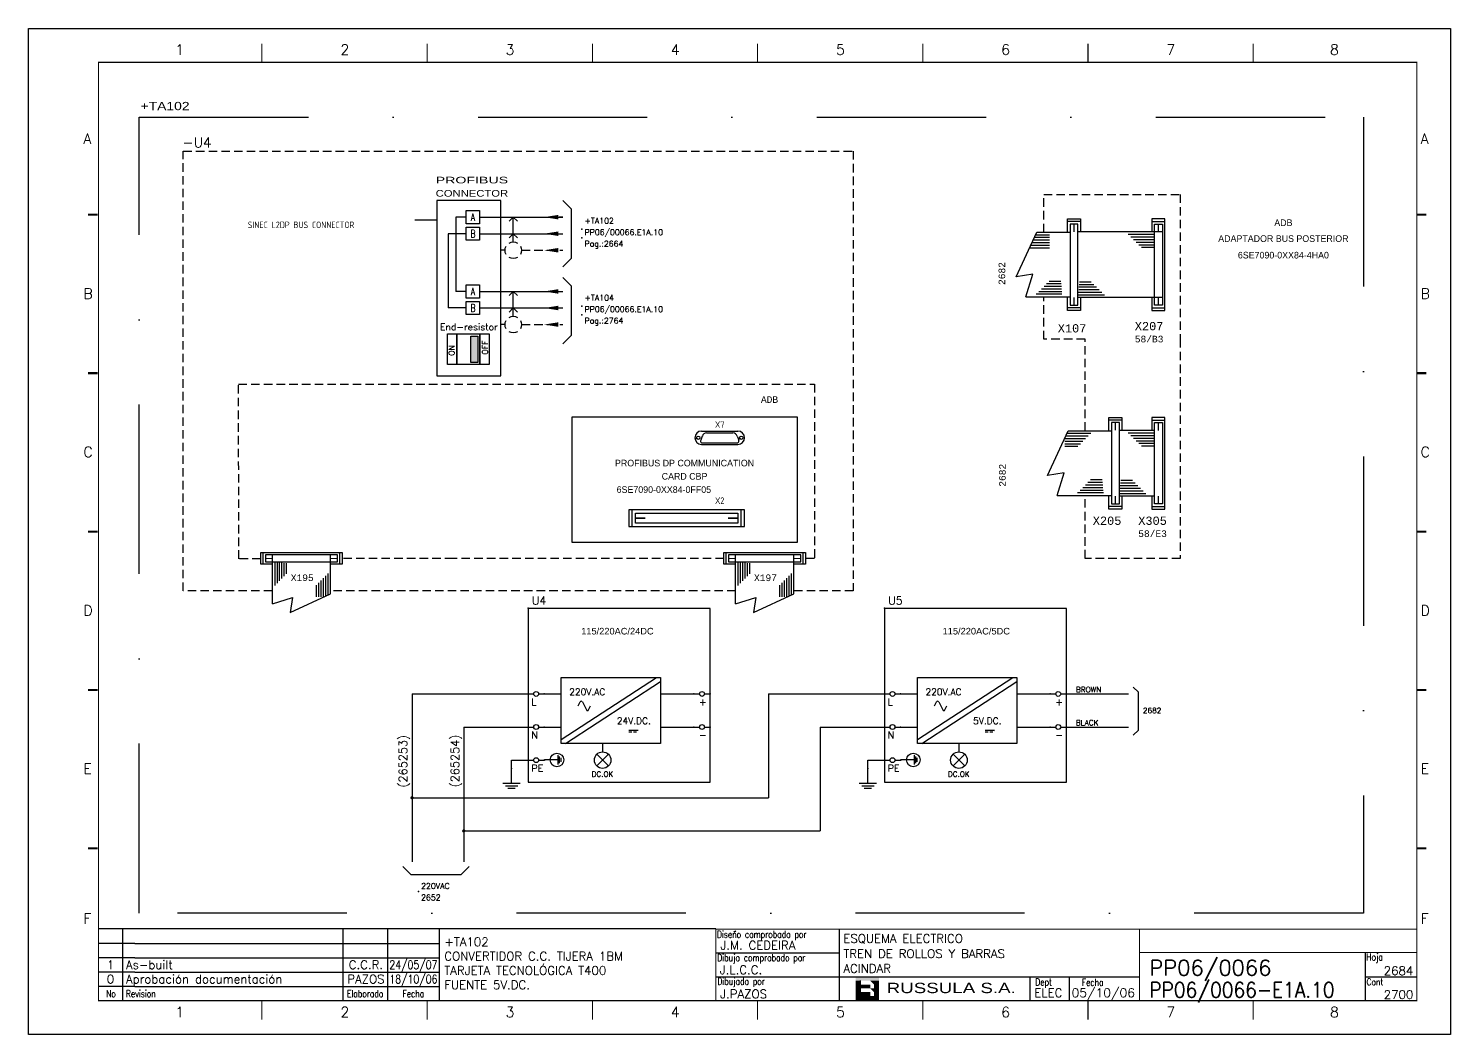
# Model space of a CAD drawing. Extents: x -25 to 1044, y -25744 to 292.
# Drawn here: x 247.1 to 667.1, y -13425.2 to -13128.2 of the extents above; entities that cross this region are included whole.
import ezdxf
from ezdxf.enums import TextEntityAlignment as Align

# ---------------------------------------------------------------- set-up
doc = ezdxf.new("R2010")
doc.units = 0
doc.header["$LTSCALE"] = 10
doc.header["$MEASUREMENT"] = 0
for name, pattern in [('DASHDOT', [1, 0.5, -0.25, 0, -0.25]), ('DASHED2', [0.375, 0.25, -0.125]), ('HIDDEN', [0.375, 0.25, -0.125])]:
    doc.linetypes.add(name, pattern=pattern)
doc.layers.get('0').update_dxf_attribs({"linetype": 'CONTINUOUS'})
for name, color, linetype in [('1', 7, 'CONTINUOUS'), ('10', 5, 'CONTINUOUS'), ('102', 7, 'CONTINUOUS'), ('2', 7, 'CONTINUOUS'), ('4', 7, 'HIDDEN'), ('8', 1, 'CONTINUOUS'), ('9', 6, 'CONTINUOUS'), ('ATRIBUTOS', 6, 'CONTINUOUS'), ('DIBUJO', 7, 'CONTINUOUS'), ('NODE', 7, 'CONTINUOUS')]:
    doc.layers.add(name, color=color, linetype=linetype)
doc.styles.add('CROSSREF', font='MONOTXT', dxfattribs={"height": 2})
doc.styles.add('DIN', font='DIN.shx', dxfattribs={"width": 0.85})
doc.styles.add('HELVETICA', font='HELV.SHX')
doc.styles.add('LABEL', font='SIMPLEX', dxfattribs={"width": 0.8, "height": 4})
doc.styles.add('ROMANS', font='romans')
doc.styles.get("Standard").update_dxf_attribs({"font": 'simplex'})
doc.styles.add('TXT', font='txt')

# ---------------------------------------------------------------- blocks, each defined once
blk = doc.blocks.new('ITEM')
at = {"layer": 'ATRIBUTOS', "style": 'HELVETICA', "width": 1.2}
blk.add_attdef('ITEM', (0, 1.25), '', height=2.5, dxfattribs=at)
blk = doc.blocks.new('ELEC0042')
at = {"layer": '102'}
for p, q in [((2, 2), (-2, 2)), ((-2, 2), (-2, -2)), ((2, -2), (2, 2)), ((-2, -2), (2, -2))]:
    blk.add_line(p, q, dxfattribs=at)
blk.add_attdef('TB', text='', height=2.25, dxfattribs=at).set_placement((0, 3), align=Align.CENTER)
at = {"layer": '102', "width": 0.75}
blk.add_attdef('TN', text='', height=2.25, dxfattribs=at).set_placement((0, 0), align=Align.MIDDLE)
blk = doc.blocks.new('$030107')
at = {"layer": '102'}
for start, end in [(150, 210), (60, 120), (330, 30), (240, 300)]:
    blk.add_arc((0, 0), 2.5, start, end, dxfattribs=at)
blk = doc.blocks.new('NOD', base_point=(237.5, 170))
at = {"layer": 'NODE'}
blk.add_point((237.5, 170), dxfattribs=at)
blk = doc.blocks.new('$$PLL21C')
for p, q in [((-2.5, 0), (-0.75, 0)), ((0.75, 0), (2.5, 0))]:
    blk.add_line(p, q)
at = {"layer": '2'}
blk.add_circle((0, 0), 0.75, dxfattribs=at)
for p in [(-2.5, 0), (2.5, 0)]:
    blk.add_blockref('NOD', p, dxfattribs=at)
at = {"layer": '8'}
blk.add_attdef('*A', (-1.5, -3.575), '', height=2.15, dxfattribs=at)
at = {"layer": '9'}
blk.add_attdef('ID', (-1.5, 1.25), '', height=2.15, dxfattribs=at)
blk = doc.blocks.new('$020203')
at = {"layer": '2'}
blk.add_line((-3.75, 0), (3.75, 0), dxfattribs=at)
at = {"layer": '4'}
blk.add_line((-3.75, -1.5), (3.75, -1.5), dxfattribs=at)
blk = doc.blocks.new('$021503')
at = {"layer": '2'}
for p, q in [((0, -10), (0, 0)), ((-3.5, -10), (3.5, -10)), ((-2.5, -11), (2.5, -11)), ((-1.5, -12), (1.5, -12))]:
    blk.add_line(p, q, dxfattribs=at)
blk.add_circle((0, -9), 5, dxfattribs=at)
blk.add_blockref('NOD', (0, 0), dxfattribs=at)
blk = doc.blocks.new('$020406')
at = {"layer": '2'}
for p, q in [((-5, 0), (-3.4, 3.2)), ((-1.6, 3.2), (0, 0)), ((0, 0), (1.6, -3.2)), ((3.4, -3.2), (5, 0))]:
    blk.add_line(p, q, dxfattribs=at)
for centre, start, end in [((-2.5, 2.8), 26.5651, 153.4349), ((2.5, -2.8), 206.5651, 333.4349)]:
    blk.add_arc(centre, 1, start, end, dxfattribs=at)
blk = doc.blocks.new('$PP313')
at = {"layer": '2'}
blk.add_blockref('NOD', (0, 0), dxfattribs=at)
at = {"layer": '8'}
blk.add_attdef('1A', (1, -3.325), '', height=2.15, dxfattribs=at)
at = {"layer": '9'}
blk.add_attdef('ID', (1, 1), '', height=2.15, dxfattribs=at)
blk = doc.blocks.new('$$PLR12C')
for p, q in [((-2.5, 0), (-0.75, 0)), ((0.75, 0), (2.5, 0))]:
    blk.add_line(p, q)
at = {"layer": '2'}
blk.add_circle((0, 0), 0.75, dxfattribs=at)
for p in [(-2.5, 0), (2.5, 0)]:
    blk.add_blockref('NOD', p, dxfattribs=at)
at = {"layer": '8'}
blk.add_attdef('*A', text='', height=2.15, dxfattribs=at).set_placement((1.5, -3.575), align=Align.RIGHT)
at = {"layer": '9'}
blk.add_attdef('ID', text='', height=2.15, dxfattribs=at).set_placement((1.5, 1.25), align=Align.RIGHT)
blk = doc.blocks.new('$021501')
at = {"layer": '2'}
for p, q in [((0, -6), (0, 0)), ((-3.5, -6), (3.5, -6)), ((-2.5, -7), (2.5, -7)), ((-1.5, -8), (1.5, -8))]:
    blk.add_line(p, q, dxfattribs=at)
blk.add_blockref('NOD', (0, 0), dxfattribs=at)
blk = doc.blocks.new('newcajec')
at = {"layer": '1'}
for p, q in [((179.4, 20.85), (0.13, 20.85)), ((7, 20.85), (7, 0)), ((71, 20.85), (71, 0)), ((84, 20.85), (84, 0.09)), ((99, 20.85), (99, 0)), ((215.2, 20.8), (215.2, 0)), ((10.6, 16.64), (0, 16.64)), ((10.6, 16.64), (99, 16.64)), ((184.64, 20.18), (184.81, 20.01)), ((184.81, 20.01), (185.18, 20.25)), ((10.6, 12.48), (0, 12.48)), ((10.6, 12.48), (99, 12.48)), ((179.4, 13.87), (215.2, 13.87)), ((368, 14.06), (368, 0)), ((10.6, 8.32), (0, 8.32)), ((10.6, 8.32), (99, 8.32)), ((10.6, 4.16), (0, 4.16)), ((10.6, 4.16), (99, 4.16)), ((179.4, 6.93), (267.63, 6.93)), ((267.63, 6.93), (302.5, 6.93)), ((270.63, 6.91), (270.63, 0)), ((282.07, 6.93), (282.07, 0)), ((368, 6.93), (383, 6.93))]:
    blk.add_line(p, q, dxfattribs=at)
for points in [[(47.5, 272.5, 0.3, 0.3, 0), (47.5, 277.91, 0.3, 0.3, 0)], [(95.5, 272.5, 0.3, 0.3, 0), (95.5, 277.91, 0.3, 0.3, 0)], [(143.5, 272.5, 0.3, 0.3, 0), (143.5, 277.91, 0.3, 0.3, 0)], [(191.5, 272.5, 0.3, 0.3, 0), (191.5, 277.91, 0.3, 0.3, 0)], [(239.5, 272.5, 0.3, 0.3, 0), (239.5, 277.91, 0.3, 0.3, 0)], [(287.5, 272.5, 0.3, 0.3, 0), (287.5, 277.91, 0.3, 0.3, 0)], [(335.5, 272.5, 0.3, 0.3, 0), (335.5, 277.91, 0.3, 0.3, 0)], [(-2.99, 228.23, 0.6, 0.6, 0), (-0.18, 228.23, 0.6, 0.6, 0)], [(383.01, 228.23, 0.6, 0.6, 0), (385.82, 228.23, 0.6, 0.6, 0)], [(-2.99, 182.23, 0.6, 0.6, 0), (-0.18, 182.23, 0.6, 0.6, 0)], [(383.01, 182.23, 0.6, 0.6, 0), (385.82, 182.23, 0.6, 0.6, 0)], [(-2.99, 136.23, 0.6, 0.6, 0), (-0.18, 136.23, 0.6, 0.6, 0)], [(383.01, 136.23, 0.6, 0.6, 0), (385.82, 136.23, 0.6, 0.6, 0)], [(-2.99, 90.23, 0.6, 0.6, 0), (-0.18, 90.23, 0.6, 0.6, 0)], [(383.01, 90.23, 0.6, 0.6, 0), (385.82, 90.23, 0.6, 0.6, 0)], [(-2.99, 44.23, 0.6, 0.6, 0), (-0.18, 44.23, 0.6, 0.6, 0)], [(383.01, 44.23, 0.6, 0.6, 0), (385.82, 44.23, 0.6, 0.6, 0)], [(383, 20.8, 0.3, 0.3, 0), (179.4, 20.8, 0.3, 0.3, 0), (179.4, 0, 0.3, 0.3, 0)], [(302.5, 20.8, 0.3, 0.3, 0), (302.5, 0, 0.3, 0.3, 0)], [(302.5, 14, 0.3, 0.3, 0), (383, 14, 0.3, 0.3, 0)], [(47.5, -5.5, 0.3, 0.3, 0), (47.5, -0.09, 0.3, 0.3, 0)], [(95.5, -5.5, 0.3, 0.3, 0), (95.5, -0.09, 0.3, 0.3, 0)], [(143.5, -5.5, 0.3, 0.3, 0), (143.5, -0.09, 0.3, 0.3, 0)], [(191.5, -5.5, 0.3, 0.3, 0), (191.5, -0.09, 0.3, 0.3, 0)], [(239.5, -5.5, 0.3, 0.3, 0), (239.5, -0.09, 0.3, 0.3, 0)], [(287.5, -5.5, 0.3, 0.3, 0), (287.5, -0.09, 0.3, 0.3, 0)], [(335.5, -5.5, 0.3, 0.3, 0), (335.5, -0.09, 0.3, 0.3, 0)]]:
    blk.add_lwpolyline(points, format="xyseb", dxfattribs=at)
at = {"layer": '1', "const_width": 0.3}
blk.add_lwpolyline([(0, 0), (0, 272.5), (383, 272.5), (383, 0)], close=True, dxfattribs=at)
at = {"layer": '2', "color": 14}
for p, q in [((221.42, 4.69), (221.42, 5.81)), ((221.42, 2.47), (221.42, 3.58))]:
    blk.add_line(p, q, dxfattribs=at)
for points in [[(220.05, 5.81), (220.05, 6.92), (226.74, 5.81), (226.74, 6.92)], [(221.42, 2.47), (220.05, 2.47), (221.42, 5.81), (220.05, 5.81)], [(221.42, 4.69), (224.25, 4.69), (221.42, 3.58), (224.25, 3.58)], [(224.25, 5.81), (225.37, 5.81), (225.37, 4.69)], [(225.37, 5.81), (226.74, 5.81), (225.37, 1.35), (226.74, 1.35)], [(224.25, 0.24), (224.25, 2.47), (220.05, 0.24), (220.05, 2.47)], [(224.25, 3.58), (225.37, 3.58), (225.37, 2.47)], [(226.74, 1.35), (226.74, 0.24), (224.25, 1.35), (224.25, 0.24)]]:
    blk.add_solid(points, dxfattribs=at)
at = {"layer": '1', "style": 'ROMANS'}
for s, p in [('1', (22.29, 274.68)), ('2', (70.29, 274.68)), ('3', (118.29, 274.68)), ('4', (166.29, 274.68)), ('5', (214.29, 274.68)), ('6', (262.29, 274.68)), ('7', (310.29, 274.68)), ('8', (357.79, 274.68)), ('A', (-4.37, 248.84)), ('A', (384.13, 248.84)), ('B', (-4.37, 203.84)), ('B', (384.13, 203.84)), ('C', (-4.37, 157.84)), ('C', (384.13, 157.84)), ('D', (-4.37, 111.84)), ('D', (384.13, 111.84)), ('E', (-4.37, 65.84)), ('E', (384.13, 65.84)), ('F', (-4.37, 22.34)), ('F', (384.13, 22.34)), ('1', (22.29, -4.82)), ('2', (70.29, -4.82)), ('3', (118.29, -4.82)), ('4', (166.29, -4.82)), ('5', (214.29, -4.82)), ('6', (262.29, -4.82)), ('7', (310.29, -4.82)), ('8', (357.79, -4.82))]:
    blk.add_text(s, height=3, dxfattribs=at).set_placement(p)
at = {"layer": '1', "style": 'LABEL', "width": 0.8}
for s, p in [('Diseno comprobado por', (179.73, 18.27)), ('Dibujo comprobado por', (179.81, 11.47)), ('Hoja', (368.38, 11.66)), ('Dibujado por', (179.83, 4.64)), ('Fecha', (285.71, 4.3)), ('Cont', (368.43, 4.46)), ('No', (2.23, 1.05)), ('Revision', (8, 1.05))]:
    blk.add_text(s, height=2, dxfattribs=at).set_placement(p)
for s, p in [('Dept', (274.61, 4.44)), ('Elaborado', (77.5, 1.05)), ('Fecha', (91.5, 1.05))]:
    blk.add_text(s, height=2, dxfattribs=at).set_placement(p, align=Align.CENTER)
at = {"layer": '10', "style": 'ROMANS'}
for tag, p in [('REV41', (3.5, 18.74)), ('REV43', (77.7, 18.74)), ('REV31', (3.5, 14.58)), ('REV33', (77.7, 14.58)), ('REV21', (3.5, 10.42)), ('REV23', (77.7, 10.42)), ('REV11', (3.5, 6.27)), ('REV13', (77.7, 6.27))]:
    blk.add_attdef(tag, text='', height=2.5, dxfattribs=at).set_placement(p, align=Align.MIDDLE)
for tag, p, height in [('REV42', (8, 17.49), 2.5), ('SHEETNAME1', (100.5, 15.83), 2.5), ('DESIGNCHECK', (180.74, 14.83), 2.5), ('DOCUMENTTYPE', (216.43, 16.8), 2.5), ('NOTA', (305.32, 15.8), 3), ('REV32', (8, 13.33), 2.5), ('SHEETNAME2', (100.5, 11.67), 2.5), ('OBJECT', (216.43, 12.4), 2.5), ('REV22', (8, 9.17), 2.5), ('SHEETNAME3', (100.5, 7.51), 2.5), ('DRAWINGCHECK', (180.53, 7.71), 2.5), ('CUSTOMER', (216.43, 8.08), 2.5), ('ORDER', (305.32, 7.3), 4.5), ('REV12', (8, 5.01), 2.5), ('SHEETNAME4', (100.5, 3.35), 2.5), ('DOCUMENT_ID', (305.32, 0.93), 4.4), ('USER', (180.63, 0.71), 2.5), ('DEPARTMENT', (271.93, 1.05), 2.5)]:
    blk.add_attdef(tag, p, '', height=height, dxfattribs=at)
for tag, width, p, p2 in [('REV44', 1.221199, (84.53, 17.49), (98.48, 17.49)), ('REV34', 1.221199, (84.53, 13.33), (98.48, 13.33)), ('REV24', 1.221199, (84.53, 9.17), (98.48, 9.17)), ('REV14', 1.221199, (84.53, 5.01), (98.48, 5.01)), ('CREATED2', 7.039915, (282.71, 1.05), (301.14, 1.05))]:
    blk.add_attdef(tag, text='', height=2.5, dxfattribs=dict(at, width=width)).set_placement(p, p2, align=Align.FIT)
for tag, p in [('SHEET', (382, 7.43)), ('NEXTSHEET', (382, 0.5))]:
    blk.add_attdef(tag, text='', height=2.5, dxfattribs=at).set_placement(p, align=Align.RIGHT)
at = {"layer": 'DIBUJO', "color": 14, "style": 'HELVETICA', "width": 1.3}
blk.add_text('RUSSULA S.A.', height=3, dxfattribs=at).set_placement((229, 2.19))

msp = doc.modelspace()

# ---------------------------------------------------------------- hatches: boundary and pattern name
at = {"layer": '2'}
msp.add_hatch(color=256, dxfattribs=at).paths.add_polyline_path([(377.79, -13226.76), (379.84, -13226.76), (379.84, -13218.97), (377.79, -13218.97)])

# ---------------------------------------------------------------- linework, layer by layer
for p, q in [((367.68, -13178.98), (367.68, -13230.74)), ((386.57, -13178.98), (367.68, -13178.98)), ((386.57, -13230.74), (386.57, -13178.98)), ((404.91, -13178.98), (407.36, -13181.42)), ((407.36, -13181.42), (407.36, -13196.08)), ((367.68, -13184.73), (361.24, -13184.73)), ((373.3, -13183.87), (373.3, -13205.8)), ((376.4, -13183.87), (373.3, -13183.87)), ((380.31, -13183.87), (404.91, -13183.87)), ((390.28, -13183.87), (389.06, -13185.09)), ((390.28, -13191.2), (390.28, -13183.87)), ((390.28, -13183.87), (391.5, -13185.09)), ((404.91, -13183.87), (403.85, -13183.87)), ((553.95, -13184.34), (557.82, -13184.34)), ((553.95, -13188.29), (553.95, -13184.34)), ((557.82, -13185.12), (553.95, -13185.12)), ((554.72, -13185.89), (554.72, -13209.88)), ((557.04, -13185.89), (554.72, -13185.89)), ((557.04, -13209.88), (557.04, -13185.89)), ((557.82, -13184.34), (557.82, -13188.21)), ((578.87, -13184.35), (578.87, -13188.22)), ((582.74, -13184.35), (578.87, -13184.35)), ((578.87, -13185.12), (582.74, -13185.12)), ((579.64, -13209.89), (579.64, -13185.9)), ((579.64, -13185.9), (581.96, -13185.9)), ((581.96, -13185.9), (581.96, -13209.89)), ((582.74, -13211.44), (582.74, -13184.35)), ((371.07, -13188.75), (371.07, -13210.68)), ((376.4, -13188.75), (371.07, -13188.75)), ((380.31, -13188.75), (404.91, -13188.75)), ((390.28, -13188.75), (389.06, -13189.97)), ((390.28, -13188.75), (391.5, -13189.97)), ((538.76, -13201.52), (544.91, -13188.29)), ((543.14, -13192.11), (548.6, -13192.11)), ((543.49, -13191.35), (548.6, -13191.35)), ((543.91, -13190.58), (548.6, -13190.58)), ((544.2, -13189.82), (548.6, -13189.82)), ((544.55, -13189.05), (548.6, -13189.05)), ((544.91, -13188.29), (554.72, -13188.29)), ((554.72, -13188.22), (554.72, -13188.22)), ((581.96, -13188.22), (557.04, -13188.22)), ((579.64, -13188.99), (571.9, -13188.99)), ((579.64, -13189.77), (572.67, -13189.77)), ((579.64, -13190.54), (573.45, -13190.54)), ((579.64, -13191.32), (574.22, -13191.32)), ((579.64, -13192.09), (575, -13192.09)), ((407.36, -13196.08), (404.91, -13198.52)), ((542.78, -13192.88), (548.6, -13192.88)), ((579.64, -13192.86), (575.77, -13192.86)), ((404.91, -13201.7), (407.36, -13204.15)), ((407.36, -13204.15), (407.36, -13218.8)), ((543.73, -13200.73), (538.76, -13201.52)), ((541.61, -13207.41), (543.73, -13200.73)), ((552.14, -13204.35), (547.02, -13204.35)), ((552.08, -13203.58), (547.78, -13203.58)), ((552.02, -13202.82), (548.55, -13202.82)), ((557.33, -13204.47), (562.51, -13204.47)), ((557.39, -13203.7), (561.74, -13203.7)), ((557.45, -13202.92), (560.96, -13202.92)), ((376.4, -13205.8), (373.3, -13205.8)), ((380.31, -13205.8), (404.91, -13205.8)), ((390.28, -13205.8), (389.06, -13207.02)), ((390.28, -13213.13), (390.28, -13205.8)), ((390.28, -13205.8), (391.5, -13207.02)), ((541.61, -13207.41), (554.72, -13207.41)), ((552.31, -13206.64), (544.72, -13206.64)), ((552.25, -13205.88), (545.49, -13205.88)), ((552.19, -13205.11), (546.25, -13205.11)), ((553.95, -13211.43), (553.95, -13207.41)), ((554.72, -13207.57), (554.72, -13207.57)), ((581.96, -13207.57), (557.04, -13207.57)), ((557.15, -13206.79), (564.83, -13206.79)), ((557.21, -13206.02), (564.06, -13206.02)), ((557.27, -13205.25), (563.29, -13205.25)), ((557.82, -13207.56), (557.82, -13211.43)), ((578.87, -13207.57), (578.87, -13211.44)), ((376.4, -13210.68), (371.07, -13210.68)), ((380.31, -13210.68), (404.91, -13210.68)), ((390.28, -13210.68), (389.06, -13211.9)), ((390.28, -13210.68), (391.5, -13211.9)), ((557.82, -13210.65), (553.95, -13210.65)), ((557.82, -13211.43), (553.95, -13211.43)), ((554.72, -13209.88), (557.04, -13209.88)), ((578.87, -13210.66), (582.74, -13210.66)), ((578.87, -13211.44), (582.74, -13211.44)), ((581.96, -13209.89), (579.64, -13209.89)), ((407.36, -13218.8), (404.91, -13221.25)), ((367.68, -13230.74), (386.57, -13230.74)), ((566.16, -13246.92), (566.16, -13242.97)), ((566.16, -13242.97), (570.03, -13242.97)), ((570.03, -13243.75), (566.16, -13243.75)), ((566.94, -13244.52), (566.94, -13268.51)), ((569.26, -13244.52), (566.94, -13244.52)), ((569.26, -13268.51), (569.26, -13244.52)), ((570.03, -13242.97), (570.03, -13246.84)), ((578.87, -13242.98), (578.87, -13246.85)), ((582.74, -13242.98), (578.87, -13242.98)), ((578.87, -13243.75), (582.74, -13243.75)), ((579.64, -13268.52), (579.64, -13244.53)), ((579.64, -13244.53), (581.96, -13244.53)), ((581.96, -13244.53), (581.96, -13268.52)), ((582.74, -13270.07), (582.74, -13242.98)), ((445.86, -13247.03), (456.61, -13247.03)), ((445.86, -13250.93), (456.61, -13250.93)), ((548.03, -13260.15), (554.17, -13246.92)), ((553.17, -13249.21), (559.29, -13249.21)), ((553.17, -13249.98), (558.52, -13249.98)), ((553.17, -13250.74), (557.76, -13250.74)), ((553.46, -13248.45), (560.05, -13248.45)), ((553.82, -13247.68), (560.82, -13247.68)), ((554.17, -13246.92), (566.94, -13246.92)), ((579.64, -13246.85), (569.26, -13246.85)), ((579.64, -13247.62), (571.9, -13247.62)), ((579.64, -13248.4), (572.67, -13248.4)), ((579.64, -13249.17), (573.45, -13249.17)), ((579.64, -13249.95), (574.22, -13249.95)), ((579.64, -13250.72), (575, -13250.72)), ((553.17, -13251.51), (557, -13251.51)), ((579.64, -13251.49), (575.77, -13251.49)), ((553, -13259.36), (548.03, -13260.15)), ((550.88, -13266.04), (553, -13259.36)), ((564.35, -13262.98), (559.23, -13262.98)), ((564.29, -13262.21), (560, -13262.21)), ((564.23, -13261.45), (560.76, -13261.45)), ((569.55, -13263.1), (574.73, -13263.1)), ((569.61, -13262.33), (573.95, -13262.33)), ((569.67, -13261.55), (573.18, -13261.55)), ((550.88, -13266.04), (566.94, -13266.04)), ((564.53, -13265.27), (556.94, -13265.27)), ((564.47, -13264.51), (557.7, -13264.51)), ((564.41, -13263.74), (558.47, -13263.74)), ((566.16, -13270.06), (566.16, -13266.04)), ((579.64, -13266.2), (569.26, -13266.2)), ((569.37, -13265.42), (577.05, -13265.42)), ((569.43, -13264.65), (576.28, -13264.65)), ((569.49, -13263.88), (575.5, -13263.88)), ((570.03, -13266.19), (570.03, -13270.06)), ((578.87, -13266.2), (578.87, -13270.07)), ((458.59, -13270.27), (424.39, -13270.27)), ((424.39, -13270.27), (424.39, -13275.15)), ((425.36, -13275.15), (425.36, -13270.27)), ((426.34, -13271.25), (456.63, -13271.25)), ((426.34, -13274.18), (426.34, -13271.25)), ((456.63, -13271.25), (456.63, -13274.18)), ((457.61, -13275.15), (457.61, -13270.27)), ((458.59, -13275.15), (458.59, -13270.27)), ((570.03, -13269.28), (566.16, -13269.28)), ((570.03, -13270.06), (566.16, -13270.06)), ((566.94, -13268.51), (569.26, -13268.51)), ((578.87, -13269.29), (582.74, -13269.29)), ((578.87, -13270.07), (582.74, -13270.07)), ((581.96, -13268.52), (579.64, -13268.52)), ((424.39, -13275.15), (428.99, -13275.15)), ((456.63, -13274.18), (426.34, -13274.18)), ((428.99, -13275.15), (458.59, -13275.15)), ((315.68, -13282.89), (339.76, -13282.89)), ((315.68, -13286.33), (315.68, -13282.89)), ((316.37, -13286.33), (316.37, -13282.89)), ((338.38, -13283.58), (317.05, -13283.58)), ((317.05, -13283.58), (317.05, -13285.65)), ((319.11, -13298.02), (319.11, -13283.58)), ((336.31, -13295.06), (336.31, -13283.58)), ((338.38, -13285.65), (338.38, -13283.58)), ((339.07, -13286.33), (339.07, -13282.89)), ((339.76, -13282.89), (339.76, -13286.33)), ((452.48, -13282.89), (476.56, -13282.89)), ((452.48, -13286.33), (452.48, -13282.89)), ((453.17, -13286.33), (453.17, -13282.89)), ((475.18, -13283.58), (453.86, -13283.58)), ((453.86, -13283.58), (453.86, -13285.65)), ((455.91, -13298.02), (455.91, -13283.58)), ((473.11, -13295.06), (473.11, -13283.58)), ((475.18, -13285.65), (475.18, -13283.58)), ((475.87, -13286.33), (475.87, -13282.89)), ((476.56, -13282.89), (476.56, -13286.33)), ((319.12, -13286.33), (315.68, -13286.33)), ((317.05, -13285.65), (338.38, -13285.65)), ((319.8, -13285.74), (319.8, -13292.57)), ((320.49, -13285.8), (320.49, -13291.88)), ((321.17, -13285.85), (321.17, -13291.19)), ((321.86, -13285.9), (321.86, -13290.51)), ((322.55, -13285.96), (322.55, -13289.82)), ((323.24, -13286.01), (323.24, -13289.13)), ((339.76, -13286.33), (336.32, -13286.33)), ((455.92, -13286.33), (452.48, -13286.33)), ((453.86, -13285.65), (475.18, -13285.65)), ((456.6, -13285.74), (456.6, -13292.57)), ((457.29, -13285.8), (457.29, -13291.88)), ((457.98, -13285.85), (457.98, -13291.19)), ((458.66, -13285.9), (458.66, -13290.51)), ((459.35, -13285.96), (459.35, -13289.82)), ((460.04, -13286.01), (460.04, -13289.13)), ((476.56, -13286.33), (473.12, -13286.33)), ((332.18, -13295.96), (332.18, -13292.52)), ((332.87, -13295.96), (332.87, -13291.83)), ((333.56, -13295.96), (333.56, -13291.14)), ((334.24, -13295.96), (334.24, -13290.46)), ((334.93, -13295.7), (334.93, -13289.77)), ((335.62, -13295.38), (335.62, -13289.08)), ((468.98, -13295.96), (468.98, -13292.52)), ((469.67, -13295.96), (469.67, -13291.83)), ((470.36, -13295.96), (470.36, -13291.14)), ((471.05, -13295.96), (471.05, -13290.46)), ((471.74, -13295.7), (471.74, -13289.77)), ((472.42, -13295.38), (472.42, -13289.08)), ((319.11, -13298.02), (325.11, -13296.12)), ((324.41, -13300.58), (336.31, -13295.06)), ((325.11, -13296.12), (324.41, -13300.58)), ((455.91, -13298.02), (461.92, -13296.12)), ((461.21, -13300.58), (473.11, -13295.06)), ((461.92, -13296.12), (461.21, -13300.58)), ((448.4, -13299.37), (394.66, -13299.37)), ((394.66, -13299.37), (394.66, -13350.67)), ((448.4, -13350.67), (448.4, -13299.37)), ((553.64, -13299.37), (499.89, -13299.37)), ((499.89, -13299.37), (499.89, -13350.67)), ((553.64, -13350.67), (553.64, -13299.37)), ((404.43, -13319.72), (433.75, -13319.72)), ((404.43, -13338.04), (432.53, -13319.72)), ((404.43, -13339.27), (404.43, -13319.72)), ((405.65, -13339.27), (433.75, -13320.94)), ((433.75, -13319.72), (433.75, -13339.27)), ((448.4, -13324.61), (448.4, -13319.72)), ((509.66, -13319.72), (538.98, -13319.72)), ((509.66, -13338.04), (537.76, -13319.72)), ((509.66, -13339.27), (509.66, -13319.72)), ((510.89, -13339.27), (538.98, -13320.94)), ((538.98, -13319.72), (538.98, -13339.27)), ((553.64, -13324.61), (553.64, -13319.72)), ((399.55, -13324.61), (404.43, -13324.61)), ((433.75, -13324.61), (443.52, -13324.61)), ((504.78, -13324.61), (509.66, -13324.61)), ((538.98, -13324.61), (548.75, -13324.61)), ((574.87, -13324.08), (573.37, -13322.59)), ((574.87, -13335.32), (574.87, -13324.08)), ((399.55, -13334.38), (404.43, -13334.38)), ((433.75, -13334.38), (443.52, -13334.38)), ((504.78, -13334.38), (509.66, -13334.38)), ((538.98, -13334.38), (548.75, -13334.38)), ((574.87, -13335.32), (573.37, -13336.81)), ((433.75, -13339.27), (404.43, -13339.27)), ((414.92, -13345.88), (418.37, -13342.42)), ((418.37, -13345.88), (414.92, -13342.42)), ((416.65, -13339.27), (416.65, -13341.71)), ((538.98, -13339.27), (509.66, -13339.27)), ((520.15, -13345.88), (523.61, -13342.42)), ((523.61, -13345.88), (520.15, -13342.42)), ((521.88, -13339.27), (521.88, -13341.71)), ((389.77, -13349.04), (389.77, -13344.15)), ((389.77, -13344.15), (394.66, -13344.15)), ((495.01, -13349.04), (495.01, -13344.15)), ((495.01, -13344.15), (499.89, -13344.15)), ((394.66, -13350.67), (448.4, -13350.67)), ((499.89, -13350.67), (553.64, -13350.67)), ((360.11, -13378.05), (357.66, -13375.6)), ((377.21, -13375.6), (374.76, -13378.05)), ((374.76, -13378.05), (360.11, -13378.05))]:
    msp.add_line(p, q)
at = {"linetype": 'HIDDEN'}
for p, q in [((546.93, -13177.13), (587.24, -13177.13)), ((546.93, -13188.29), (546.93, -13177.13)), ((587.24, -13177.13), (587.24, -13219.88)), ((387.84, -13193.64), (386.57, -13193.64)), ((392.72, -13193.64), (404.91, -13193.64)), ((546.93, -13219.88), (546.93, -13207.41)), ((387.84, -13215.57), (386.57, -13215.57)), ((392.72, -13215.57), (404.91, -13215.57)), ((559.14, -13219.88), (546.93, -13219.88)), ((559.14, -13246.92), (559.14, -13219.88)), ((587.24, -13219.88), (587.24, -13284.62)), ((559.14, -13284.62), (559.14, -13266.04)), ((587.24, -13284.62), (559.14, -13284.62))]:
    msp.add_line(p, q, dxfattribs=at)
at = {"color": 3, "linetype": 'Continuous'}
for p, q in [((407.62, -13279.91), (407.62, -13242.78)), ((407.62, -13242.78), (474.07, -13242.78)), ((474.07, -13242.78), (474.07, -13279.91)), ((429.12, -13279.91), (407.62, -13279.91)), ((474.07, -13279.91), (429.12, -13279.91))]:
    msp.add_line(p, q, dxfattribs=at)
at = {"color": 1}
for p, q in [((446.1, -13248.49), (445.61, -13249.71)), ((445.86, -13250.45), (456.61, -13250.45)), ((447.32, -13247.51), (455.14, -13247.51)), ((456.36, -13248.49), (456.85, -13249.71))]:
    msp.add_line(p, q, dxfattribs=at)
at = {"linetype": 'HIDDEN'}
for points in [[(319.11, -13294.22), (292.81, -13294.22), (292.81, -13164.39), (490.68, -13164.39), (490.68, -13294.22), (473.11, -13294.22)], [(455.91, -13294.22), (336.31, -13294.22)]]:
    msp.add_lwpolyline(points, dxfattribs=at)
for points, const_width in [([(555.88, -13185.89), (555.88, -13188.21)], 0.387), ([(580.8, -13185.9), (580.8, -13188.22)], 0.387), ([(555.88, -13207.56), (555.88, -13209.88)], 0.387), ([(580.8, -13207.57), (580.8, -13209.89)], 0.387), ([(568.1, -13244.52), (568.1, -13246.84)], 0.387), ([(580.8, -13244.53), (580.8, -13246.85)], 0.387), ([(568.1, -13266.19), (568.1, -13268.51)], 0.387), ([(580.8, -13266.2), (580.8, -13268.52)], 0.387), ([(426.34, -13272.71), (429.27, -13272.71)], 0.489), ([(453.7, -13272.71), (456.63, -13272.71)], 0.489), ([(319.12, -13284.61), (317.05, -13284.61)], 0.344), ([(338.38, -13284.61), (336.32, -13284.61)], 0.344), ([(455.92, -13284.61), (453.86, -13284.61)], 0.344), ([(475.18, -13284.61), (473.12, -13284.61)], 0.344)]:
    msp.add_lwpolyline(points, dxfattribs=dict(const_width=const_width))
at = {"linetype": 'DASHED2'}
for points in [[(315.68, -13284.68), (309.23, -13284.71), (309.11, -13233.15), (479.24, -13233.15), (479.24, -13284.61), (476.56, -13284.61)], [(372.6, -13284.61), (339.76, -13284.61)], [(452.48, -13284.61), (372.6, -13284.61)]]:
    msp.add_lwpolyline(points, dxfattribs=at)
at = {"const_width": 0.489}
for points in [[(360.14, -13355.27, 1), (360.63, -13355.27, 1)], [(375.4, -13365.05, 1), (375.88, -13365.05, 1)]]:
    msp.add_lwpolyline(points, format="xyb", close=True, dxfattribs=at)
at = {"color": 1}
for centre in [(444.88, -13248.98), (457.58, -13248.98)]:
    msp.add_circle(centre, 0.489, dxfattribs=at)
for centre in [(416.65, -13344.15), (521.88, -13344.15)]:
    msp.add_circle(centre, 2.44)
for centre, start, end in [((445.86, -13248.98), 90, 270), ((456.61, -13248.98), 270, 90)]:
    msp.add_arc(centre, 1.95, start, end)
for centre, radius, start, end in [((446.1, -13249.96), 0.546, 153.4349, 243.4349), ((447.34, -13248.79), 1.27, 90.7848, 166.5348), ((455.12, -13248.79), 1.27, 13.4652, 89.2152), ((456.36, -13249.96), 0.546, 296.5651, 26.5651)]:
    msp.add_arc(centre, radius, start, end, dxfattribs=at)
for points in [[(399.36, -13183.87), (403.62, -13183.19), (403.62, -13184.54)], [(399.36, -13188.75), (403.62, -13188.08), (403.62, -13189.43)], [(399.36, -13193.64), (403.62, -13192.96), (403.62, -13194.31)], [(399.36, -13205.8), (403.62, -13205.12), (403.62, -13206.47)], [(399.36, -13210.68), (403.62, -13210.01), (403.62, -13211.36)], [(399.36, -13215.57), (403.62, -13214.89), (403.62, -13216.24)]]:
    msp.add_solid(points)
at = {"layer": '2', "linetype": 'DASHDOT', "ltscale": 10}
for p, q in [((279.75, -13154.38), (641.39, -13154.38)), ((279.75, -13389.29), (279.75, -13154.38)), ((641.39, -13154.38), (641.39, -13389.29)), ((641.39, -13389.29), (279.75, -13389.29))]:
    msp.add_line(p, q, dxfattribs=at)
at = {"layer": '2', "color": 7}
for p, q in [((360.38, -13324.61), (394.66, -13324.61)), ((465.61, -13324.61), (499.89, -13324.61)), ((375.64, -13334.38), (394.66, -13334.38)), ((480.87, -13334.38), (499.89, -13334.38)), ((360.38, -13355.27), (465.61, -13355.27)), ((375.64, -13365.05), (480.87, -13365.05))]:
    msp.add_line(p, q, dxfattribs=at)
at = {"layer": '2'}
for points in [[(370.81, -13218.31), (373.63, -13218.31), (373.63, -13227.34), (370.81, -13227.34)], [(373.63, -13218.31), (380.36, -13218.31), (380.36, -13227.34), (373.63, -13227.34)], [(377.75, -13218.97), (379.8, -13218.97), (379.8, -13226.76), (377.75, -13226.76)], [(377.75, -13218.97), (379.8, -13218.97), (379.8, -13226.76), (377.75, -13226.76)], [(380.36, -13218.31), (383.19, -13218.31), (383.19, -13227.34), (380.36, -13227.34)]]:
    msp.add_lwpolyline(points, close=True, dxfattribs=at)
at = {"layer": 'DIBUJO'}
for p, q in [((360.38, -13324.61), (360.38, -13374.16)), ((465.61, -13324.61), (465.61, -13355.27)), ((553.6, -13324.61), (571.95, -13324.61)), ((375.64, -13334.38), (375.64, -13374.16)), ((480.87, -13334.38), (480.87, -13365.05)), ((553.6, -13334.38), (571.95, -13334.38))]:
    msp.add_line(p, q, dxfattribs=at)
msp.add_lwpolyline([(247.08, -13128.16), (667.08, -13128.16), (667.08, -13425.16), (247.08, -13425.16), (247.08, -13128.16)], dxfattribs=at)

# ---------------------------------------------------------------- block references
ref = msp.add_blockref('$PP313', (410.52, -13187.41, 0), dxfattribs=dict(xscale=0.7835924224070733, yscale=0.7835924224070733, zscale=0.7835924224070733))
ref.add_attrib('ID', '+TA102', (411.31, -13185.78, 0), dxfattribs={"layer": '9', "height": 1.685, "style": 'ROMANS'})
ref = msp.add_blockref('$PP313', (410.52, -13189.94, 0), dxfattribs=dict(xscale=0.7835924224070733, yscale=0.7835924224070733, zscale=0.7835924224070733))
ref.add_attrib('ID', 'PP06/00066.E1A.10', (411.31, -13189.16, 0), dxfattribs={"layer": '9', "height": 1.6847, "style": 'ROMANS'})
ref.add_attrib('1A', 'Pag.:2664', (411.31, -13192.55, 0), dxfattribs={"layer": '8', "height": 1.685, "style": 'ROMANS'})
for name, p, xscale, yscale, zscale in [('$030107', (390.28, -13193.64), -0.9771697498524692, 0.9771697498524692, 0.9771697498524692), ('$030107', (390.28, -13215.57), -0.9771697498524692, 0.9771697498524692, 0.9771697498524692), ('$020406', (411.27, -13328.15), 0.366438656194676, 0.366438656194676, 0.366438656194676), ('$020406', (516.5, -13328.15), 0.366438656194676, 0.366438656194676, 0.366438656194676), ('$020203', (425.75, -13335.27), 0.366438656194676, 0.366438656194676, 0.366438656194676), ('$020203', (530.98, -13335.27), 0.366438656194676, 0.366438656194676, 0.366438656194676), ('$021501', (389.77, -13346.59), 0.7328773123893519, 0.7328773123893519, 0.7328773123893519), ('$021501', (495.01, -13346.59), 0.7328773123893519, 0.7328773123893519, 0.7328773123893519)]:
    msp.add_blockref(name, p, dxfattribs=dict(xscale=xscale, yscale=yscale, zscale=zscale))
ref = msp.add_blockref('$PP313', (410.52, -13210.13, 0), dxfattribs=dict(xscale=0.7835924224070733, yscale=0.7835924224070733, zscale=0.7835924224070733))
ref.add_attrib('ID', '+TA104', (411.31, -13208.5, 0), dxfattribs={"layer": '9', "height": 1.685, "style": 'ROMANS'})
ref = msp.add_blockref('$PP313', (410.52, -13212.66, 0), dxfattribs=dict(xscale=0.7835924224070733, yscale=0.7835924224070733, zscale=0.7835924224070733))
ref.add_attrib('ID', 'PP06/00066.E1A.10', (411.31, -13211.88, 0), dxfattribs={"layer": '9', "height": 1.6847, "style": 'ROMANS'})
ref.add_attrib('1A', 'Pag.:2764', (411.31, -13215.27, 0), dxfattribs={"layer": '8', "height": 1.685, "style": 'ROMANS'})
ref = msp.add_blockref('$PP313', (394.66, -13299.33), dxfattribs=dict(xscale=1.099315968584028, yscale=1.099315968584028, zscale=1.099315968584028))
ref.add_attrib('ID', 'U4', (395.76, -13298.23), dxfattribs={"layer": '9', "height": 2.364, "style": 'ROMANS'})
ref = msp.add_blockref('$PP313', (499.89, -13299.33), dxfattribs=dict(xscale=1.099315968584028, yscale=1.099315968584028, zscale=1.099315968584028))
ref.add_attrib('ID', 'U5', (500.99, -13298.23), dxfattribs={"layer": '9', "height": 2.364, "style": 'ROMANS'})
at = {"xscale": 0.952740506106513, "yscale": 0.952740506106513, "zscale": 0.952740506106513}
for name, p, values in [('$$PLL21C', (397.04, -13324.61), {'*A': 'L'}), ('$$PLR12C', (445.99, -13324.61), {'*A': '+'}), ('$$PLL21C', (502.27, -13324.61), {'*A': 'L'}), ('$$PLR12C', (551.22, -13324.61), {'*A': '+'}), ('$$PLL21C', (397.04, -13334.38), {'*A': 'N'}), ('$$PLR12C', (445.99, -13334.38), {'*A': '-'}), ('$$PLL21C', (502.27, -13334.38), {'*A': 'N'}), ('$$PLR12C', (551.22, -13334.38), {'*A': '-'}), ('$$PLL21C', (397.04, -13344.15), {'*A': 'PE'}), ('$$PLL21C', (502.27, -13344.15), {'*A': 'PE'})]:
    msp.add_blockref(name, p, dxfattribs=at).add_auto_attribs(values)
at = {"xscale": 0.4001510125645666, "yscale": 0.4001510125645666, "zscale": 0.4001510125645666, "rotation": 90}
for p in [(399.56, -13344.09), (504.79, -13344.09)]:
    msp.add_blockref('$021503', p, dxfattribs=at)
ref = msp.add_blockref('$PP313', (362.25, -13382.95, 0), dxfattribs=dict(xscale=0.7835924224070733, yscale=0.7835924224070733, zscale=0.7835924224070733))
ref.add_attrib('ID', '220VAC', (363.04, -13382.16, 0), dxfattribs={"layer": '9', "height": 1.685, "style": 'ROMANS'})
ref.add_attrib('1A', '2652', (363.04, -13385.55, 0), dxfattribs={"layer": '8', "height": 1.685, "style": 'ROMANS'})
at = {"layer": '102'}
ref = msp.add_blockref('ELEC0042', (378.35, -13183.87), dxfattribs=dict(at, xscale=-0.9771697498524692, yscale=0.9771697498524692, zscale=0.9771697498524692))
ref.add_attrib('TN', 'A', dxfattribs={"height": 2.2, "width": 0.75}).set_placement((378.35, -13183.87), align=Align.MIDDLE)
ref = msp.add_blockref('ELEC0042', (378.35, -13188.75), dxfattribs=dict(at, xscale=-0.9771697498524692, yscale=0.9771697498524692, zscale=0.9771697498524692))
ref.add_attrib('TN', 'B', dxfattribs={"height": 2.2, "width": 0.75}).set_placement((378.35, -13188.75), align=Align.MIDDLE)
ref = msp.add_blockref('ELEC0042', (378.35, -13205.8), dxfattribs=dict(at, xscale=-0.9771697498524692, yscale=0.9771697498524692, zscale=0.9771697498524692))
ref.add_attrib('TN', 'A', dxfattribs={"height": 2.2, "width": 0.75}).set_placement((378.35, -13205.8), align=Align.MIDDLE)
ref = msp.add_blockref('ELEC0042', (378.35, -13210.68), dxfattribs=dict(at, xscale=-0.9771697498524692, yscale=0.9771697498524692, zscale=0.9771697498524692))
ref.add_attrib('TN', 'B', dxfattribs={"height": 2.2, "width": 0.75}).set_placement((378.35, -13210.68), align=Align.MIDDLE)
at = {"layer": '2', "color": 7}
ref = msp.add_blockref('newcajec', (267.75, -13415.16), dxfattribs=dict(at, xscale=1.016513761467892, yscale=1.016513761467892, zscale=1.016513761467892))
ref.add_attrib('REV24', '24/05/07', dxfattribs={"layer": '10', "height": 2.541, "style": 'ROMANS', "width": 0.728168}).set_placement((353.67, -13405.83), (367.86, -13405.83), align=Align.FIT)
ref.add_attrib('SHEETNAME3', 'TARJETA TECNOLÓGICA T400', (369.91, -13407.53), dxfattribs={"layer": '10', "height": 2.5413, "style": 'ROMANS'})
ref.add_attrib('SHEETNAME2', 'CONVERTIDOR C.C. TIJERA 1BM', (369.91, -13403.3), dxfattribs={"layer": '10', "height": 2.5413, "style": 'ROMANS'})
ref.add_attrib('SHEETNAME1', '+TA102', (369.91, -13399.07), dxfattribs={"layer": '10', "height": 2.541, "style": 'ROMANS'})
ref.add_attrib('USER', 'J.PAZOS', (451.37, -13414.44), dxfattribs={"layer": '10', "height": 2.541, "style": 'ROMANS'})
ref.add_attrib('DRAWINGCHECK', 'J.L.C.C.', (451.26, -13407.32), dxfattribs={"layer": '10', "height": 2.541, "style": 'ROMANS'})
ref.add_attrib('DESIGNCHECK', 'J.M. CEDEIRA', (451.47, -13400.08), dxfattribs={"layer": '10', "height": 2.5413, "style": 'ROMANS'})
ref.add_attrib('REV22', 'As-built', (275.88, -13405.83), dxfattribs={"layer": '10', "height": 2.541, "style": 'ROMANS'})
ref.add_attrib('REV12', 'Aprobación documentación', (275.88, -13410.06), dxfattribs={"layer": '10', "height": 2.5413, "style": 'ROMANS'})
ref.add_attrib('REV21', '1', dxfattribs={"layer": '10', "height": 2.54, "style": 'ROMANS'}).set_placement((271.31, -13404.56), align=Align.MIDDLE)
ref.add_attrib('REV11', '0', dxfattribs={"layer": '10', "height": 2.54, "style": 'ROMANS'}).set_placement((271.31, -13408.79), align=Align.MIDDLE)
ref.add_attrib('SHEETNAME4', 'FUENTE 5V.DC.', (369.91, -13411.76), dxfattribs={"layer": '10', "height": 2.5413, "style": 'ROMANS'})
ref.add_attrib('REV14', '18/10/06', dxfattribs={"layer": '10', "height": 2.541, "style": 'ROMANS', "width": 0.728168}).set_placement((353.67, -13410.06), (367.86, -13410.06), align=Align.FIT)
ref.add_attrib('REV23', 'C.C.R.', dxfattribs={"layer": '10', "height": 2.541, "style": 'ROMANS'}).set_placement((346.74, -13404.56), align=Align.MIDDLE)
ref.add_attrib('REV13', 'PAZOS', dxfattribs={"layer": '10', "height": 2.541, "style": 'ROMANS'}).set_placement((346.74, -13408.79), align=Align.MIDDLE)
ref.add_attrib('DOCUMENT_ID', 'PP06/0066-E1A.10', (578.12, -13414.21), dxfattribs={"layer": '10', "height": 4.4727, "style": 'ROMANS', "width": 0.9})
ref.add_attrib('ORDER', 'PP06/0066', (578.12, -13407.74), dxfattribs={"layer": '10', "height": 4.574, "style": 'ROMANS'})
ref.add_attrib('CUSTOMER', 'ACINDAR', (487.76, -13406.94), dxfattribs={"layer": '10', "height": 2.541, "style": 'ROMANS'})
ref.add_attrib('OBJECT', 'TREN DE ROLLOS Y BARRAS', (487.76, -13402.55), dxfattribs={"layer": '10', "height": 2.5413, "style": 'ROMANS'})
ref.add_attrib('DOCUMENTTYPE', 'ESQUEMA ELECTRICO', (487.76, -13398.08), dxfattribs={"layer": '10', "height": 2.5413, "style": 'ROMANS'})
ref.add_attrib('CREATED2', '05/10/06', dxfattribs={"layer": '10', "height": 2.541, "style": 'ROMANS', "width": 0.961976}).set_placement((555.13, -13414.1), (573.87, -13414.1), align=Align.FIT)
ref.add_attrib('DEPARTMENT', 'ELEC', (544.17, -13414.1), dxfattribs={"layer": '10', "height": 2.541, "style": 'ROMANS'})
ref.add_attrib('NEXTSHEET', '2700', dxfattribs={"layer": '10', "height": 2.541, "style": 'ROMANS'}).set_placement((656.06, -13414.65), align=Align.RIGHT)
ref.add_attrib('SHEET', '2684', dxfattribs={"layer": '10', "height": 2.541, "style": 'ROMANS'}).set_placement((656.06, -13407.6), align=Align.RIGHT)
at = {"layer": 'DIBUJO', "xscale": 0.9771697498524692, "yscale": 0.9771697498524692, "zscale": 0.9771697498524692}
msp.add_blockref('ITEM', (280.2, -13153.51), dxfattribs=at).add_auto_attribs({'ITEM': '+TA102'})

# ---------------------------------------------------------------- texts
at = {"linetype": 'Continuous', "style": 'TXT'}
for s, width, p, p2 in [('PROFIBUS', 1.493182, (367.35, -13173.9), (388.75, -13173.9)), ('CONNECTOR', 1.263462, (367.35, -13177.81), (388.75, -13177.81))]:
    msp.add_text(s, height=1.954, dxfattribs=dict(at, width=width)).set_placement(p, p2, align=Align.FIT)
at = {"style": 'DIN', "width": 0.8}
for s, height, p in [('SINEC L2DP BUS CONNECTOR', 1.9543, (327.58, -13187.11)), ('X7', 1.954, (451.23, -13246.05)), ('X2', 1.954, (451.23, -13268.52))]:
    msp.add_text(s, height=height, dxfattribs=at).set_placement(p, align=Align.CENTER)
at = {"linetype": 'Continuous', "style": 'TXT'}
for s, height, p in [('ADB', 1.954, (617.71, -13186.48)), ('ADAPTADOR BUS POSTERIOR', 1.9543, (617.71, -13191.17)), ('6SE7090-0XX84-4HA0', 1.9543, (617.71, -13196.06)), ('PROFIBUS DP COMMUNICATION', 1.9543, (440.85, -13257.44)), ('CARD CBP', 1.954, (440.85, -13261.35)), ('6SE7090-0XX84-0FF05', 1.9543, (434.74, -13265.26))]:
    msp.add_text(s, height=height, dxfattribs=at).set_placement(p, align=Align.CENTER)
at = {"width": 0.933807}
msp.add_text('End-resistor', height=1.9543, dxfattribs=at).set_placement((368.61, -13217.26), (385.73, -13217.26), align=Align.FIT)
at = {"style": 'HELVETICA'}
for s, p in [('115/220AC/24DC', (431.72, -13307.06)), ('115/220AC/5DC', (536.95, -13307.06))]:
    msp.add_text(s, height=1.9543, dxfattribs=at).set_placement(p, align=Align.RIGHT)
for s, height, p in [('220V.AC', 1.954, (406.78, -13325)), ('220V.AC', 1.954, (512.01, -13325)), ('24V.DC.', 1.954, (420.85, -13333.54)), ('5V.DC.', 1.954, (526.08, -13333.54)), ('DC.OK', 1.563, (413.43, -13349.06)), ('DC.OK', 1.563, (518.66, -13349.06))]:
    msp.add_text(s, height=height).set_placement(p)
at = {"char_height": 1.954, "attachment_point": 1, "rotation": 90, "style": 'CROSSREF'}
for insert, width in [((533.59, -13203.89), 11.3449), ((533.75, -13263.44), 13.2211)]:
    msp.add_mtext('2682', dxfattribs=dict(at, insert=insert, width=width))
at = {"attachment_point": 1, "style": 'CROSSREF'}
for s, insert, char_height, width in [('X107', (551.07, -13215.46), 2.443, 14.6575), ('X207\\P{\\H0.8X;58/B3}', (573.82, -13214.81), 2.4429, 14.6575), ('ADB', (463.41, -13236.74), 1.954, 13.0935), ('X205', (561.41, -13272.26), 2.443, 14.6575), ('X305\\P{\\H0.8X;58/E3}', (574.84, -13272.26), 2.4429, 14.6575), ('X195', (324.56, -13289.34), 1.954, 17.1005), ('X197', (461.37, -13289.34), 1.954, 17.1005)]:
    msp.add_mtext(s, dxfattribs=dict(at, insert=insert, char_height=char_height, width=width))
at = {"layer": '102', "style": 'ROMANS'}
for s, p in [('OFF', (381.92, -13222.37)), ('ON', (372.05, -13223.2))]:
    msp.add_text(s, height=1.681, rotation=90, dxfattribs=at).set_placement(p, align=Align.MIDDLE)
at = {"layer": '2', "color": 6}
msp.add_text('-U4', height=2.932, dxfattribs=at).set_placement((292.61, -13163.26))
at = {"layer": '2', "color": 1}
for s, p in [('BROWN', (556.44, -13324.13)), ('2682', (576.21, -13330.3)), ('BLACK', (556.41, -13333.9))]:
    msp.add_text(s, height=1.589, dxfattribs=at).set_placement(p)
at = {"layer": '2', "color": 6}
for s, p in [('(265253)', (358.91, -13352.23)), ('(265254)', (374.27, -13352.16))]:
    msp.add_text(s, height=2.443, rotation=90, dxfattribs=at).set_placement(p)

doc.saveas('drawing.dxf')
